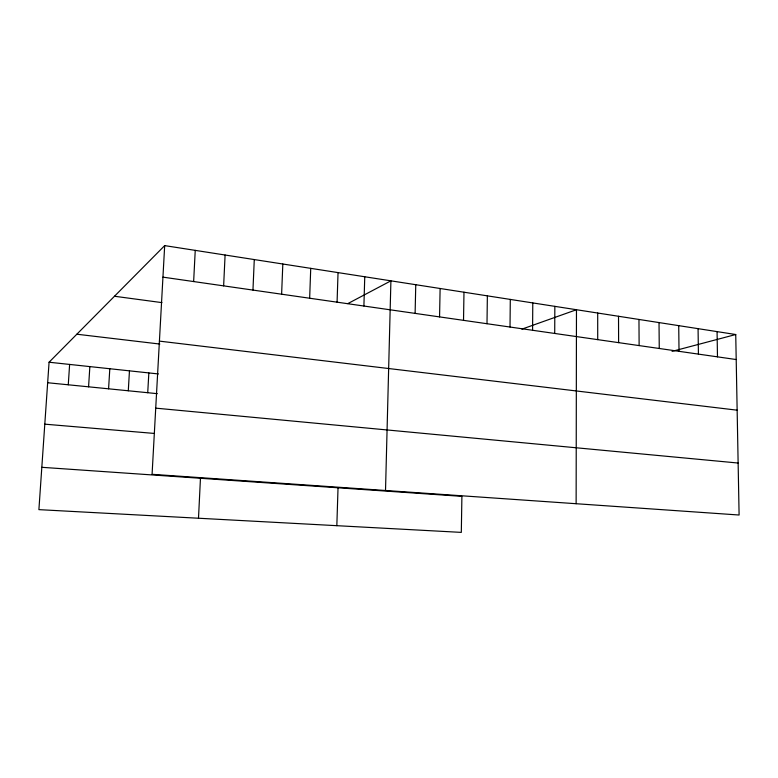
<?xml version="1.0" encoding="UTF-8"?>
<svg xmlns="http://www.w3.org/2000/svg" width="778" height="778" viewBox="0 0 778 778"><rect width="100%" height="100%" fill="white"/><g stroke="black" fill="none" stroke-linecap="round" stroke-linejoin="round"><path stroke-width="1.17" d="M576.128 503.716L576.469 309.722L521.873 329.152M554.714 333.461L554.84 306.357M532.58 330.271L532.784 302.924M510.018 327.032L510.3 299.423M486.999 323.726L487.368 295.854M463.523 320.351L463.98 292.217M439.56 316.909L440.115 288.502M415.112 313.388L415.763 284.709M385.518 490.5L390.906 280.839L347.785 303.634M363.9 306.026L364.756 276.764M337.078 302.175L338.041 272.601M336.835 525.675L338.031 487.787M309.654 298.237L310.733 268.352M281.617 294.201L282.822 264.005M252.957 290.087L254.28 259.57M223.636 285.866L225.095 255.019M198.497 518.236L200.461 478.276M193.644 281.558L195.239 250.37M147.723 392.715L148.841 372.925M164.683 245.615L152.08 474.308L739.1 515.017L735.735 334.521L164.683 245.615L49.072 362.227L38.9 509.639L461.315 532.385L461.899 496.345L41.818 467.306M128.292 390.78L129.459 370.843M108.58 388.815L109.805 368.733M88.575 386.812L89.859 366.603M68.27 384.789L69.621 364.435M672.075 351.374L735.735 334.521M44.803 424.166L153.908 433.404M155.726 408.149L738.128 463.036M47.662 382.737L157.302 393.668M49.072 362.227L158.381 373.946M76.837 334.219L159.821 344.051M159.422 341.124L737.145 410.181M114.483 296.253L161.941 302.623M162.942 277.143L736.202 359.543M717.073 331.613L717.481 356.849M698.07 328.656L698.42 354.116M678.727 325.642L679.019 351.325M659.024 322.578L659.258 348.486M638.962 319.457L639.127 345.588M618.52 316.276L618.617 342.641M597.699 313.028L597.718 339.636"/></g></svg>
